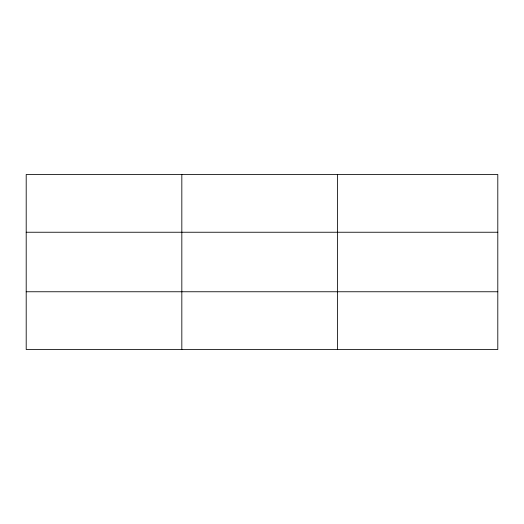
<?xml version="1.0" encoding="UTF-8"?>
<svg xmlns="http://www.w3.org/2000/svg" width="524" height="524" viewBox="0 0 524 524"><rect width="100%" height="100%" fill="white"/><g stroke="black" fill="none" stroke-linecap="round" stroke-linejoin="round"><path stroke-width="0.79" d="M181.828 349.515L181.828 174.485M337.456 349.515L337.456 174.485M497.8 232.243L497.8 174.485L26.2 174.485L26.2 349.515L497.8 349.515L497.8 232.243L26.2 232.243M26.2 291.757L497.8 291.757"/></g></svg>
